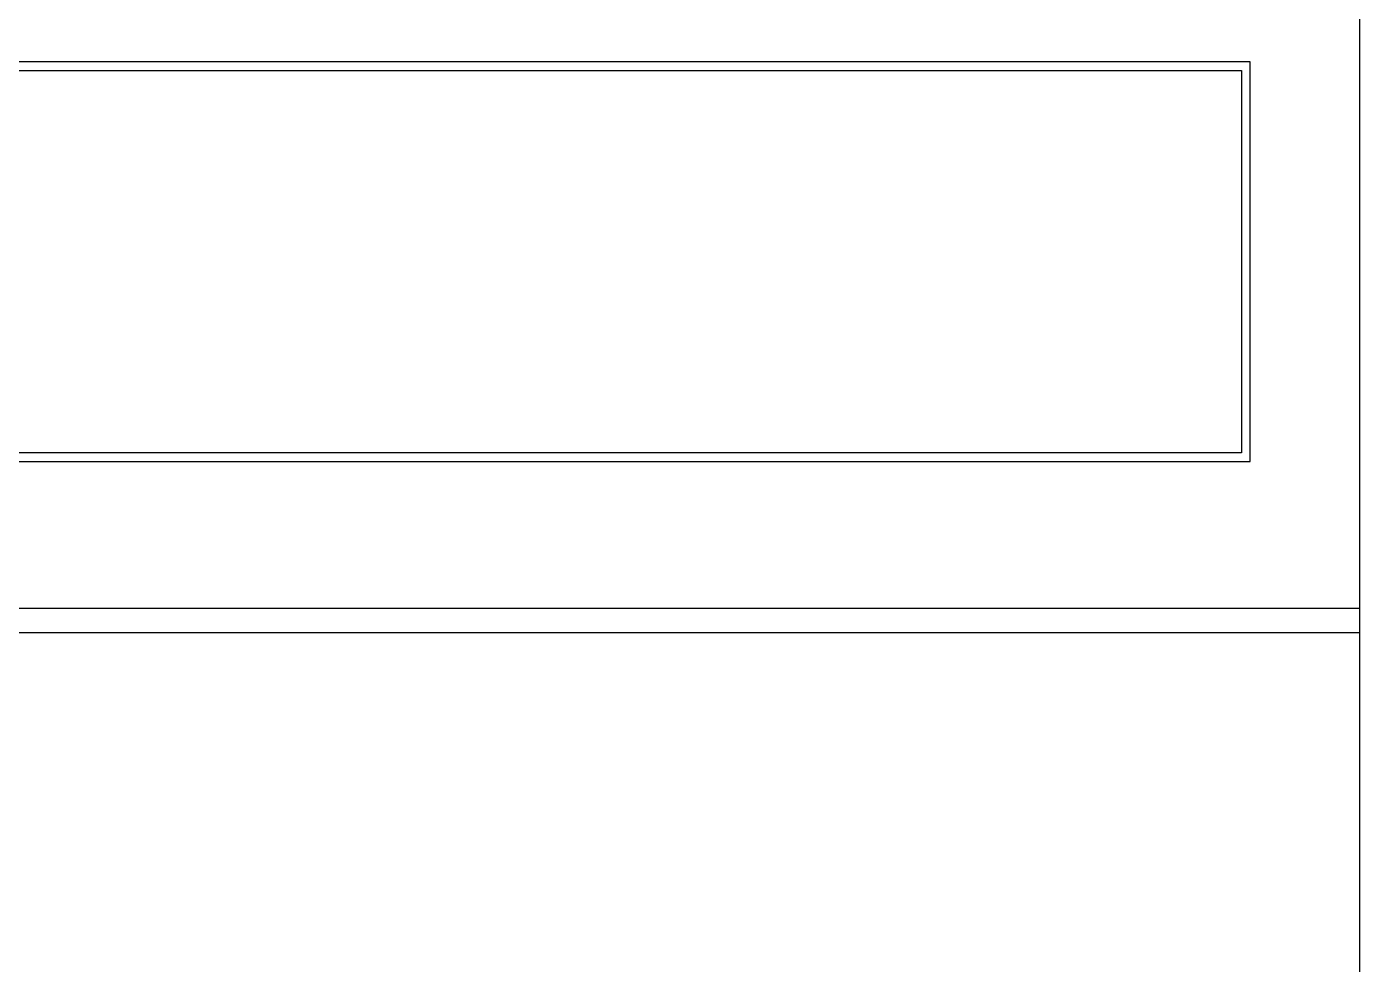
# Model space of a CAD drawing. Extents: x 0 to 420, y 0 to 297.
# Drawn here: x 142.34 to 160.67, y 211.23 to 224.14 of the extents above; entities that cross this region are included whole.
import ezdxf

# ---------------------------------------------------------------- set-up
doc = ezdxf.new("R2010")
doc.units = 0
doc.header["$LTSCALE"] = 23.1
doc.layers.add('10000_FRONT', color=7, linetype='CONTINUOUS')

msp = doc.modelspace()

# ---------------------------------------------------------------- linework, layer by layer
at = {"layer": '10000_FRONT', "color": 7, "linetype": 'CONTINUOUS'}
for p, q in [((160.667, 238.654), (160.667, 148.654)), ((159.167, 223.654), (134.517, 223.654)), ((159.167, 218.154), (159.167, 223.654)), ((134.637, 223.534), (159.047, 223.534)), ((159.047, 223.534), (159.047, 218.274)), ((134.517, 218.154), (159.167, 218.154)), ((159.047, 218.274), (134.637, 218.274)), ((89.167, 216.134), (160.667, 216.134)), ((89.167, 215.801), (160.667, 215.801))]:
    msp.add_line(p, q, dxfattribs=at)

doc.saveas('drawing.dxf')
